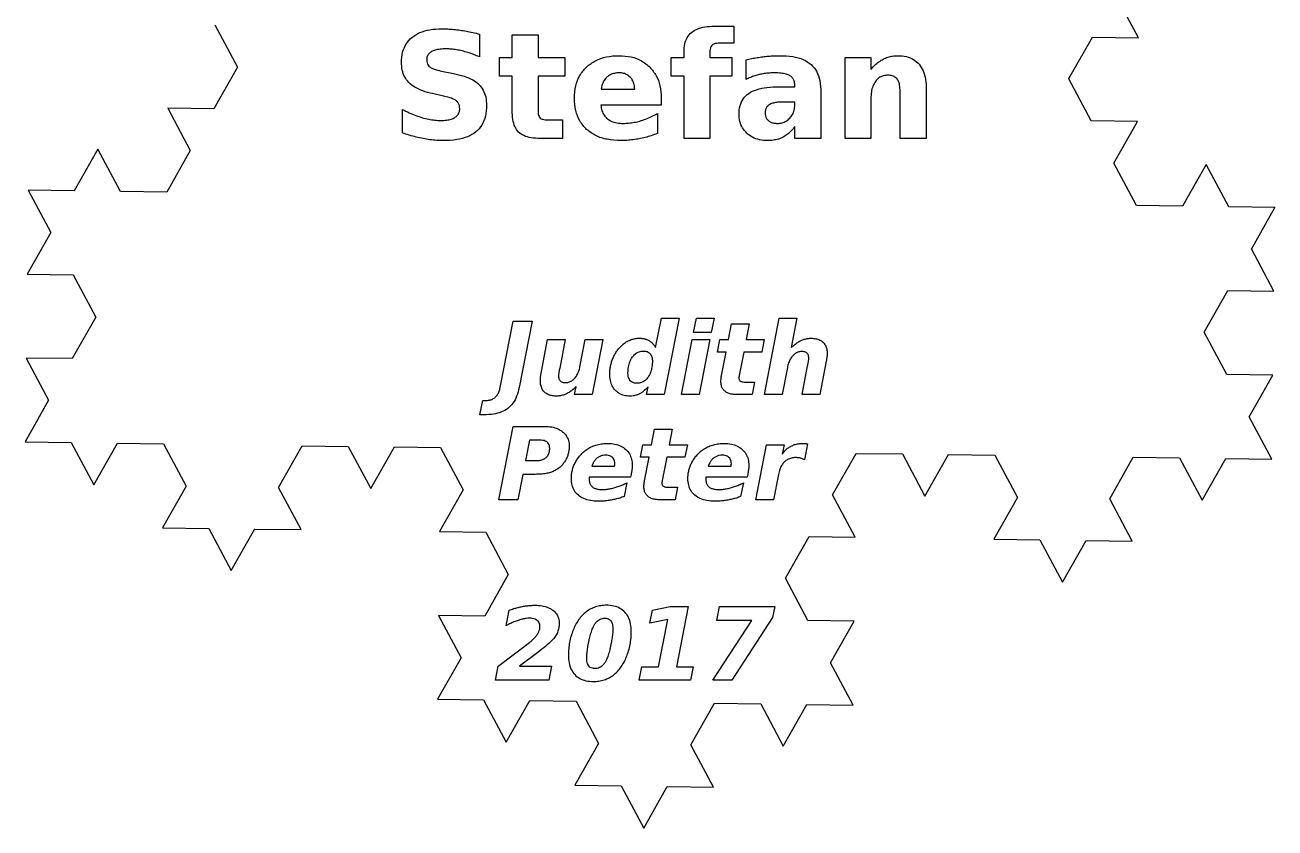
# Model space of a CAD drawing. Extents: x 18.9 to 84.9, y 17.1 to 96.4.
# Drawn here: x 18.9 to 84.6, y 17.1 to 59.3 of the extents above; entities that cross this region are included whole.
import ezdxf

# ---------------------------------------------------------------- set-up
doc = ezdxf.new("R2010")
doc.units = 0
doc.layers.get('0').update_dxf_attribs({"linetype": 'CONTINUOUS'})

msp = doc.modelspace()

# ---------------------------------------------------------------- linework, layer by layer
at = {"color": 7}
for points in [[(77.405738, 58.613782), (76.220891, 60.83334)], [(28.915573, 59.279749), (30.100388, 57.060135)], [(55.125218, 59.216893), (56.16357, 59.216893)], [(56.16357, 59.216893), (56.16357, 58.326335), (55.413227, 58.326335)], [(42.801421, 58.800037), (42.801421, 57.602522)], [(44.521901, 54.794425), (44.521901, 56.594486), (43.847351, 56.594486), (43.847351, 57.564626), (44.521901, 57.564626), (44.521901, 58.769721), (45.878581, 58.769721)], [(45.878581, 58.769721), (45.878581, 57.564626), (47.276943, 57.564626), (47.276943, 56.594486), (45.878581, 56.594486), (45.878581, 54.794425)], [(73.741677, 56.461013), (74.981146, 58.646933)], [(74.98102, 58.646711), (77.405645, 58.61362)], [(54.89784, 57.860216), (54.89784, 57.564626), (56.057459, 57.564626), (56.057459, 56.594486), (54.89784, 56.594486), (54.89784, 53.320267), (53.541163, 53.320267), (53.541163, 56.594486), (52.866613, 56.594486), (52.866613, 57.564626), (53.541163, 57.564626), (53.541163, 57.860216)], [(56.804012, 56.416374), (56.804012, 57.450937)], [(63.35245, 55.408341), (63.35245, 53.320267), (61.99577, 53.320267), (61.99577, 57.564626), (63.35245, 57.564626), (63.35245, 56.94313)], [(30.10011, 57.059645), (28.860641, 54.873725)], [(40.811879, 56.85976), (41.433374, 56.734702)], [(74.926213, 54.240907), (73.741401, 56.460526)], [(49.190696, 55.904778), (50.952863, 55.904778)], [(58.558599, 56.037414), (59.358207, 56.037414), (59.358207, 56.143522)], [(66.262866, 55.904778), (66.262866, 53.320267), (64.898609, 53.320267), (64.898609, 53.740913), (64.898609, 55.298441)], [(40.906618, 55.548556), (40.341968, 55.673612)], [(52.347437, 55.453814), (52.347437, 55.067277), (49.175538, 55.067277)], [(59.358207, 55.074854), (59.358207, 55.230228), (58.653339, 55.230228)], [(60.726254, 55.741827), (60.726254, 53.320267), (59.358207, 53.320267), (59.358207, 53.949343)], [(26.436049, 54.906875), (27.620897, 52.687319)], [(28.860767, 54.873946), (26.436143, 54.907041)], [(38.757913, 53.615857), (38.757913, 54.847479)], [(52.146589, 54.623891), (52.146589, 53.577961)], [(46.46218, 54.290407), (47.159466, 54.290407), (47.159466, 53.320267), (45.996058, 53.320267)], [(77.350933, 54.207978), (74.926147, 54.24079)], [(76.110753, 52.020805), (77.350648, 54.207476)], [(22.77199, 52.754109), (21.532152, 50.567538)], [(23.956527, 50.534005), (22.771896, 52.753944)], [(27.620588, 52.686774), (26.381151, 50.50091)], [(77.295287, 49.800701), (76.110904, 52.021071)], [(80.960187, 51.954945), (79.720166, 49.76805)], [(82.144722, 49.73484), (80.959911, 51.954458)], [(21.53181, 50.566934), (19.107644, 50.600837)], [(19.107929, 50.60134), (20.292398, 48.381115)], [(26.381245, 50.501075), (23.956653, 50.534226)], [(79.720008, 49.767772), (77.295655, 49.801351)], [(84.569442, 49.701911), (82.144664, 49.734737)], [(83.329262, 47.514738), (84.569166, 49.701424)], [(20.292466, 48.381236), (19.052654, 46.194709)], [(84.513797, 45.294633), (83.329413, 47.515004)], [(19.052285, 46.194059), (21.477154, 46.161397)], [(21.477004, 46.161131), (22.661908, 43.941675)], [(80.849738, 43.141863), (82.089667, 45.328595)], [(82.089917, 45.329036), (84.514166, 45.295283)], [(22.66154, 43.941026), (21.422164, 41.75527), (18.997663, 41.788581)], [(43.892896, 40.239154), (44.569856, 43.722144)], [(44.569856, 43.722144), (45.564629, 43.722144), (44.887666, 40.239154)], [(52.052604, 42.334632), (52.352329, 43.884927), (53.285088, 43.884927), (52.502189, 39.864501), (51.569429, 39.864501), (51.654697, 40.28308)], [(55.509697, 40.869605), (55.747409, 42.096923), (55.292657, 42.096923), (55.419263, 42.758381), (55.879182, 42.758381), (56.03938, 43.580034), (56.969618, 43.580034)], [(56.969618, 43.580034), (56.812003, 42.758381), (57.757682, 42.758381), (57.625909, 42.096923), (56.68023, 42.096923), (56.442517, 40.87219)], [(58.966923, 41.288187), (58.687869, 39.864501), (57.760277, 39.864501), (58.540592, 43.884927), (59.470766, 43.884927), (59.168459, 42.334632)], [(46.040051, 40.991047), (46.378532, 42.758381), (47.306124, 42.758381), (47.014151, 41.252013)], [(48.078684, 41.334695), (48.357737, 42.758381), (49.285329, 42.758381), (48.72464, 39.864501), (47.791881, 39.864501), (47.877145, 40.288247)], [(82.034274, 40.92176), (80.849922, 43.142188)], [(18.997479, 41.788257), (20.182417, 39.568859)], [(61.010713, 41.626666), (60.667067, 39.864501), (59.739474, 39.864501), (60.031445, 41.373451)], [(84.45899, 40.888831), (82.034675, 40.922468)], [(83.219646, 38.703132), (84.459174, 40.889156)], [(56.768016, 40.525959), (57.246023, 40.525959), (57.114247, 39.864501), (56.336517, 39.864501)], [(20.182016, 39.568153), (18.942673, 37.382454), (21.367173, 37.349142)], [(43.029899, 38.805133), (42.828361, 38.805133), (42.975638, 39.557026), (43.130668, 39.557026)], [(45.727408, 35.679518), (45.071117, 35.679518), (44.812736, 34.341096), (43.817966, 34.341096), (44.569856, 38.198743)], [(44.569856, 38.198743), (46.22092, 38.198743)], [(81.979466, 36.515958), (84.404185, 36.483028), (83.219428, 38.702747)], [(45.427686, 37.477856), (45.215813, 36.400401), (45.766167, 36.400401)], [(45.972873, 37.477856), (45.427686, 37.477856)], [(51.468599, 35.346203), (51.706312, 36.573518), (51.251559, 36.573518), (51.378165, 37.234977), (51.838087, 37.234977), (51.998282, 38.056632), (52.92852, 38.056632)], [(52.92852, 38.056632), (52.770908, 37.234977), (53.716587, 37.234977), (53.584811, 36.573518), (52.639132, 36.573518), (52.40142, 35.348788)], [(21.36739, 37.349524), (22.551927, 35.12942), (23.791672, 37.315826)], [(23.791271, 37.315119), (26.216173, 37.282514)], [(26.215988, 37.282189), (27.400926, 35.062792)], [(33.434497, 32.776123), (32.249928, 34.996169), (33.489672, 37.182574)], [(33.489304, 37.181925), (35.914172, 37.149263)], [(35.914022, 37.148997), (37.098926, 34.929541)], [(37.098558, 34.928892), (38.338671, 37.115947)], [(38.338739, 37.116068), (40.763179, 37.082648)], [(40.763457, 37.083138), (41.947935, 34.862931)], [(58.496655, 35.674348), (58.233106, 34.341096), (57.305514, 34.341096), (57.868786, 37.234977), (58.798963, 37.234977), (58.698193, 36.738883)], [(60.026277, 37.284075), (59.863498, 36.446912)], [(61.344058, 34.596644), (62.583679, 36.782833)], [(62.583401, 36.782343), (65.008177, 36.749517)], [(48.696224, 36.103264), (49.892529, 36.103264)], [(54.814713, 36.103264), (56.011019, 36.103264)], [(65.008118, 36.749413), (66.192935, 34.529798)], [(66.192657, 34.529308), (67.432679, 36.716204)], [(67.432837, 36.716483), (69.857176, 36.682893)], [(69.857553, 36.683557), (71.041934, 34.463171)], [(75.890691, 34.396118), (77.130687, 36.582966)], [(77.130871, 36.583291), (79.555185, 36.549654)], [(79.555587, 36.550362), (80.739938, 34.329934)], [(80.740123, 34.330259), (81.979684, 36.516343)], [(50.765861, 35.679518), (50.734854, 35.532237), (48.569613, 35.532237)], [(50.765734, 35.679518), (50.765861, 35.679518)], [(56.88435, 35.679518), (56.853344, 35.532237), (54.688102, 35.532237)], [(56.884223, 35.679518), (56.88435, 35.679518)], [(27.400525, 35.062085), (26.161182, 32.876387), (28.585683, 32.843075)], [(41.947994, 34.863034), (40.708188, 32.676521)], [(50.538361, 35.229932), (50.396251, 34.511628)], [(52.726918, 35.002555), (53.204925, 35.002555), (53.073149, 34.341096), (52.29542, 34.341096)], [(56.656851, 35.229932), (56.514741, 34.511628)], [(62.528595, 32.37654), (61.343932, 34.596423)], [(71.042092, 34.463449), (69.802189, 32.276765)], [(77.076063, 32.177489), (75.890934, 34.396546)], [(28.5859, 32.843457), (29.770437, 30.623353), (31.010181, 32.809759)], [(31.00978, 32.809052), (33.434681, 32.776447)], [(40.707813, 32.675858), (43.132689, 32.643209)], [(43.132531, 32.64293), (44.317444, 30.423486)], [(58.864536, 30.223774), (60.104188, 32.410017)], [(60.103879, 32.409472), (62.528689, 32.376705)], [(69.801912, 32.276275), (72.226686, 32.24345)], [(72.226628, 32.243346), (73.411444, 30.023731)], [(73.411166, 30.023241), (74.651188, 32.210137)], [(74.651346, 32.210416), (77.075687, 32.176825)], [(44.317069, 30.422824), (43.0777, 28.237081), (40.653198, 28.270393)], [(60.049073, 28.003669), (58.864442, 30.223608)], [(40.653006, 28.270055), (41.837956, 26.050675)], [(44.199548, 27.727595), (44.364913, 28.546666)], [(62.473792, 27.970739), (60.049198, 28.003891)], [(61.233611, 25.783564), (62.473698, 27.970574)], [(44.910097, 25.606277), (46.586997, 25.606277), (46.444887, 24.875056), (43.644026, 24.875056), (43.788719, 25.611444), (45.429445, 26.849096)], [(45.873863, 26.329748), (44.910097, 25.606277)], [(41.837545, 26.04995), (40.598202, 23.864252), (43.022699, 23.830942)], [(62.418983, 23.564938), (61.233954, 25.784168)], [(43.022916, 23.831324), (44.207455, 21.611219), (45.447199, 23.797625)], [(45.446798, 23.796918), (47.871707, 23.764326)], [(47.871516, 23.763988), (49.056464, 21.544609)], [(55.090025, 19.257921), (53.905455, 21.477968), (55.145199, 23.664373)], [(55.144831, 23.663724), (57.5697, 23.631062)], [(57.569549, 23.630796), (58.754455, 21.411339)], [(58.754087, 21.41069), (59.994199, 23.597745)], [(59.994268, 23.597866), (62.418705, 23.564448)], [(49.056053, 21.543884), (47.816717, 19.358199), (50.241218, 19.324887)], [(50.241427, 19.325256), (51.425964, 17.105152), (52.665708, 19.291558)], [(52.665307, 19.290851), (55.090209, 19.258246)]]:
    msp.add_lwpolyline(points, dxfattribs=at)
for points in [[(42.801421, 58.800037)], [(66.262866, 55.904778)], [(52.347437, 55.453814)], [(60.726254, 55.741827)], [(54.189424, 43.884927), (55.119601, 43.884927), (54.972323, 43.130451), (54.039564, 43.130451)], [(53.972383, 42.758381), (54.90256, 42.758381), (54.336704, 39.864501), (53.409112, 39.864501)], [(52.052604, 42.334632)], [(61.010731, 41.626666)], [(46.040056, 40.991047)], [(51.078503, 40.461364)], [(51.325727, 25.562354), (52.204226, 25.562354), (52.6874, 28.055742), (51.749473, 27.869706), (51.881249, 28.546666), (52.814008, 28.732702), (53.759687, 28.732702), (53.147322, 25.562354), (54.020654, 25.562354), (53.888878, 24.875056), (51.188784, 24.875056)], [(55.402999, 28.732702), (58.312381, 28.732702), (58.19611, 28.166846), (56.048952, 24.875056), (55.054183, 24.875056), (57.095401, 28.001481), (55.266056, 28.001481)], [(50.775373, 27.414953)], [(48.863345, 25.477086)]]:
    msp.add_lwpolyline(points, close=True, dxfattribs=at)
for points, knots in [([(40.341968, 55.673612), (40.168346, 55.716322), (39.846484, 55.795498), (39.422736, 55.988572), (39.092088, 56.23275), (38.863651, 56.54498), (38.732415, 56.917035), (38.693866, 57.359979), (38.741639, 57.83365), (38.926857, 58.290371), (39.245568, 58.65109), (39.680152, 58.907305), (40.21983, 59.054461), (40.717622, 59.086686), (41.139272, 59.074783), (41.459292, 59.05098), (41.785104, 59.009837), (42.118051, 58.956788), (42.458241, 58.887472), (42.685853, 58.829481), (42.801421, 58.800037)], [0, 0, 0, 0, 0.535469, 0.992659, 1.388074, 1.755015, 2.135442, 2.556641, 3.080182, 3.550095, 4.010529, 4.497968, 5.04246, 5.67356, 5.987358, 6.307848, 6.635782, 6.972279, 7.319109, 7.676852, 7.676852, 7.676852, 7.676852]), ([(53.541163, 57.860216), (53.547861, 58.002003), (53.560318, 58.265686), (53.690954, 58.625113), (53.91915, 58.903731), (54.244066, 59.09249), (54.65641, 59.200676), (54.959987, 59.211178), (55.125218, 59.216893)], [0, 0, 0, 0, 0.424089, 0.788679, 1.126064, 1.4828, 1.897161, 2.392042, 2.392042, 2.392042, 2.392042]), ([(42.801421, 57.602522), (42.699194, 57.646347), (42.498661, 57.732316), (42.194646, 57.836855), (41.897008, 57.91941), (41.60721, 57.978668), (41.327257, 58.014925), (41.037701, 58.027417), (40.754304, 58.015228), (40.492563, 57.970949), (40.286409, 57.893629), (40.135235, 57.7756), (40.046488, 57.614679), (40.024647, 57.446871), (40.041526, 57.292977), (40.099685, 57.16757), (40.20124, 57.062642), (40.35681, 56.985352), (40.563299, 56.914669), (40.722931, 56.879408), (40.811879, 56.85976)], [0, 0, 0, 0, 0.333583, 0.654369, 0.963585, 1.259629, 1.541028, 1.809506, 2.128236, 2.390362, 2.603042, 2.782576, 2.953365, 3.139874, 3.281726, 3.412832, 3.546849, 3.71138, 3.928316, 4.201298, 4.201298, 4.201298, 4.201298]), ([(55.413227, 58.326335), (55.355472, 58.324581), (55.251492, 58.321423), (55.112921, 58.288368), (55.007644, 58.227361), (54.939389, 58.131566), (54.903148, 58.005762), (54.899728, 57.911981), (54.89784, 57.860216)], [0, 0, 0, 0, 0.17304, 0.311532, 0.423472, 0.529753, 0.655598, 0.810644, 0.810644, 0.810644, 0.810644]), ([(48.417615, 57.071977), (48.569106, 57.192191), (48.88085, 57.43957), (49.486768, 57.628645), (50.126294, 57.68726), (50.753403, 57.628416), (51.315606, 57.431089), (51.602967, 57.185627), (51.744891, 57.064397)], [0, 0, 0, 0, 0.575898, 1.185104, 1.868753, 2.494681, 3.064335, 3.62023, 3.62023, 3.62023, 3.62023]), ([(56.804012, 57.450937), (56.900828, 57.473347), (57.09397, 57.518053), (57.386124, 57.570765), (57.67898, 57.611388), (57.971914, 57.643967), (58.265243, 57.662568), (58.693116, 57.672618), (59.212129, 57.639623), (59.792282, 57.508328), (60.082221, 57.305045), (60.214656, 57.212193)], [0, 0, 0, 0, 0.298095, 0.594678, 0.890215, 1.184975, 1.47865, 1.771781, 2.467956, 3.040409, 3.52174, 3.52174, 3.52174, 3.52174]), ([(60.214656, 57.212193), (60.31838, 57.096505), (60.538697, 56.850777), (60.699742, 56.326719), (60.716913, 55.9479), (60.726254, 55.741827)], [0, 0, 0, 0, 0.461664, 0.980607, 1.599664, 1.599664, 1.599664, 1.599664]), ([(63.35245, 56.94313), (63.42012, 57.020267), (63.55015, 57.168487), (63.76961, 57.352513), (63.999071, 57.493787), (64.240872, 57.595057), (64.498382, 57.654764), (64.826744, 57.676472), (65.203416, 57.640136), (65.594978, 57.488926), (65.901338, 57.223966), (66.11694, 56.862195), (66.243595, 56.410606), (66.256127, 56.081671), (66.262866, 55.904778)], [0, 0, 0, 0, 0.307498, 0.590861, 0.855457, 1.113118, 1.37387, 1.6445, 2.097819, 2.498469, 2.883385, 3.289603, 3.744912, 4.27464, 4.27464, 4.27464, 4.27464]), ([(41.433374, 56.734702), (41.624552, 56.691082), (41.974105, 56.611325), (42.431168, 56.421951), (42.781039, 56.182238), (43.016975, 55.867373), (43.149553, 55.484787), (43.187536, 55.015197), (43.14045, 54.507965), (42.954801, 54.017199), (42.626341, 53.636301), (42.164178, 53.37944), (41.582445, 53.235616), (41.034212, 53.203135), (40.561635, 53.217982), (40.2009, 53.252286), (39.839552, 53.309331), (39.477972, 53.389067), (39.115779, 53.489379), (38.877881, 53.573458), (38.757913, 53.615857)], [0, 0, 0, 0, 0.587445, 1.074097, 1.47636, 1.844121, 2.233722, 2.674697, 3.249009, 3.749583, 4.223377, 4.72566, 5.310305, 6.007321, 6.366671, 6.728295, 7.0936, 7.463446, 7.838589, 8.220213, 8.220213, 8.220213, 8.220213]), ([(48.428984, 53.793969), (48.300699, 53.935182), (48.039526, 54.222675), (47.832482, 54.804596), (47.771279, 55.435387), (47.832105, 56.064617), (48.035887, 56.640962), (48.291688, 56.929791), (48.417615, 57.071977)], [0, 0, 0, 0, 0.567506, 1.155377, 1.811853, 2.458565, 3.041538, 3.60679, 3.60679, 3.60679, 3.60679]), ([(50.952863, 55.904778), (50.948599, 55.985725), (50.94045, 56.140407), (50.861864, 56.356182), (50.732706, 56.531524), (50.566564, 56.668321), (50.361696, 56.750041), (50.131658, 56.772683), (49.897041, 56.750757), (49.675707, 56.676043), (49.490556, 56.548106), (49.343159, 56.374487), (49.238574, 56.155003), (49.207233, 55.991207), (49.190696, 55.904778)], [0, 0, 0, 0, 0.242172, 0.462767, 0.677364, 0.888782, 1.100133, 1.328634, 1.576207, 1.802323, 2.021548, 2.242871, 2.478468, 2.741656, 2.741656, 2.741656, 2.741656]), ([(51.744891, 57.064397), (51.865809, 56.921468), (52.110883, 56.631782), (52.313376, 56.065737), (52.335728, 55.664164), (52.347437, 55.453814)], [0, 0, 0, 0, 0.55825, 1.131452, 1.761986, 1.761986, 1.761986, 1.761986]), ([(59.358207, 56.143522), (59.353691, 56.209775), (59.345101, 56.335782), (59.253295, 56.505265), (59.099334, 56.628175), (58.889015, 56.710249), (58.620526, 56.75683), (58.326781, 56.768751), (58.032278, 56.758946), (57.76112, 56.730281), (57.503019, 56.682076), (57.257737, 56.613862), (57.023673, 56.5277), (56.876913, 56.453321), (56.804012, 56.416374)], [0, 0, 0, 0, 0.197402, 0.375443, 0.559284, 0.777074, 1.045875, 1.373477, 1.657442, 1.929323, 2.190697, 2.444151, 2.692386, 2.937398, 2.937398, 2.937398, 2.937398]), ([(64.898609, 55.298441), (64.898138, 55.407922), (64.897304, 55.601669), (64.889943, 55.85452), (64.875525, 56.04022), (64.856217, 56.176185), (64.829982, 56.280054), (64.788939, 56.369292), (64.731881, 56.446462), (64.658957, 56.51619), (64.572861, 56.570586), (64.477853, 56.613485), (64.372464, 56.638698), (64.211059, 56.649237), (64.000801, 56.622475), (63.765259, 56.507235), (63.580399, 56.315205), (63.445198, 56.062788), (63.364963, 55.752568), (63.35681, 55.52829), (63.35245, 55.408341)], [0, 0, 0, 0, 0.328447, 0.581242, 0.758704, 0.886916, 0.992941, 1.078846, 1.17983, 1.279013, 1.379805, 1.483867, 1.590486, 1.702805, 1.968093, 2.216097, 2.474238, 2.754269, 3.066811, 3.426151, 3.426151, 3.426151, 3.426151]), ([(56.841909, 53.593119), (56.759895, 53.68324), (56.596473, 53.862815), (56.459411, 54.215142), (56.417679, 54.616678), (56.462486, 55.034923), (56.637209, 55.425404), (56.946352, 55.720431), (57.379225, 55.909849), (57.928406, 56.020871), (58.335364, 56.031554), (58.558599, 56.037414)], [0, 0, 0, 0, 0.362995, 0.723307, 1.110003, 1.567042, 1.969973, 2.366598, 2.818632, 3.369162, 4.038098, 4.038098, 4.038098, 4.038098]), ([(39.803843, 54.411674), (39.914834, 54.382907), (40.132186, 54.326573), (40.459814, 54.279197), (40.773523, 54.262408), (41.061033, 54.276706), (41.309619, 54.326902), (41.509873, 54.413854), (41.65986, 54.537504), (41.750796, 54.699586), (41.773689, 54.875196), (41.75617, 55.041328), (41.696976, 55.185254), (41.589726, 55.304726), (41.422596, 55.398344), (41.190586, 55.481127), (41.008969, 55.524253), (40.906618, 55.548556)], [0, 0, 0, 0, 0.343766, 0.673189, 0.991078, 1.285093, 1.534597, 1.7479, 1.933919, 2.10753, 2.291605, 2.456124, 2.604409, 2.750574, 2.928582, 3.172825, 3.488196, 3.488196, 3.488196, 3.488196]), ([(58.653339, 55.230228), (58.566468, 55.227753), (58.40657, 55.223198), (58.188648, 55.176587), (58.014402, 55.098581), (57.887755, 54.982144), (57.813522, 54.831169), (57.794599, 54.665964), (57.811205, 54.505093), (57.869642, 54.363298), (57.967847, 54.248156), (58.103931, 54.168064), (58.269218, 54.120916), (58.470102, 54.105774), (58.69366, 54.130357), (58.917182, 54.225325), (59.105685, 54.379342), (59.251216, 54.57902), (59.343339, 54.817489), (59.353148, 54.987286), (59.358207, 55.074854)], [0, 0, 0, 0, 0.26029, 0.479101, 0.664423, 0.826463, 0.984641, 1.158047, 1.318752, 1.465381, 1.611118, 1.764574, 1.932028, 2.122603, 2.366188, 2.599398, 2.840738, 3.087594, 3.333464, 3.595301, 3.595301, 3.595301, 3.595301]), ([(38.757913, 54.847479), (38.876203, 54.78717), (39.106671, 54.669667), (39.455903, 54.522807), (39.689858, 54.448081), (39.803843, 54.411674)], [0, 0, 0, 0, 0.398273, 0.77597, 1.134819, 1.134819, 1.134819, 1.134819]), ([(44.855387, 53.653754), (44.787424, 53.742713), (44.638601, 53.937517), (44.539418, 54.339928), (44.52812, 54.633051), (44.521901, 54.794425)], [0, 0, 0, 0, 0.33295, 0.72909, 1.214313, 1.214313, 1.214313, 1.214313]), ([(45.878581, 54.794425), (45.880472, 54.735468), (45.883858, 54.629906), (45.920538, 54.490488), (45.990454, 54.383245), (46.111815, 54.325636), (46.270756, 54.294887), (46.39303, 54.292025), (46.46218, 54.290407)], [0, 0, 0, 0, 0.17649, 0.315998, 0.428627, 0.547152, 0.706225, 0.913282, 0.913282, 0.913282, 0.913282]), ([(49.175538, 55.067277), (49.190625, 54.9687), (49.21913, 54.782455), (49.337591, 54.53328), (49.514177, 54.338998), (49.747555, 54.203893), (50.03123, 54.126152), (50.333067, 54.10634), (50.636809, 54.121977), (50.929759, 54.164184), (51.228168, 54.234048), (51.531034, 54.335729), (51.840455, 54.464272), (52.042912, 54.569833), (52.146589, 54.623891)], [0, 0, 0, 0, 0.297948, 0.562926, 0.814472, 1.074078, 1.360725, 1.689388, 1.977313, 2.272074, 2.576128, 2.895431, 3.2295, 3.580129, 3.580129, 3.580129, 3.580129]), ([(59.358207, 53.949343), (59.297416, 53.869093), (59.180567, 53.71484), (58.972858, 53.524292), (58.748406, 53.376302), (58.496015, 53.278447), (58.215653, 53.221644), (57.879522, 53.201616), (57.511286, 53.235226), (57.136408, 53.360044), (56.939232, 53.516094), (56.841909, 53.593119)], [0, 0, 0, 0, 0.301512, 0.579546, 0.84117, 1.103498, 1.386176, 1.696267, 2.110678, 2.490248, 2.860209, 2.860209, 2.860209, 2.860209]), ([(45.996058, 53.320267), (45.834684, 53.326487), (45.541562, 53.337785), (45.13915, 53.436968), (44.944346, 53.585791), (44.855387, 53.653754)], [0, 0, 0, 0, 0.485223, 0.881364, 1.214313, 1.214313, 1.214313, 1.214313]), ([(52.146589, 53.577961), (52.040063, 53.53962), (51.828914, 53.463625), (51.507233, 53.373098), (51.185675, 53.302661), (50.864569, 53.248929), (50.543006, 53.217551), (50.09038, 53.20206), (49.536099, 53.246982), (48.908735, 53.430284), (48.584802, 53.675848), (48.428984, 53.793969)], [0, 0, 0, 0, 0.339565, 0.673061, 1.00162, 1.326761, 1.649165, 1.970191, 2.684323, 3.312688, 3.895087, 3.895087, 3.895087, 3.895087]), ([(51.654697, 40.28308), (51.608122, 40.230426), (51.518706, 40.129341), (51.369099, 40.003425), (51.214882, 39.904817), (51.051371, 39.837854), (50.879484, 39.797731), (50.659699, 39.783023), (50.404382, 39.808896), (50.134748, 39.914049), (49.917056, 40.092336), (49.755967, 40.330426), (49.661562, 40.622566), (49.638789, 40.907104), (49.65167, 41.164478), (49.6846, 41.381765), (49.738647, 41.593893), (49.815471, 41.797139), (49.911261, 41.989577), (50.034818, 42.181601), (50.185004, 42.365926), (50.362589, 42.532914), (50.554033, 42.664698), (50.758405, 42.75908), (50.973505, 42.81613), (51.183674, 42.833124), (51.378254, 42.820277), (51.549336, 42.78063), (51.701206, 42.711174), (51.836651, 42.614718), (51.956772, 42.488296), (52.019815, 42.387208), (52.052604, 42.334632)], [0, 0, 0, 0, 0.210649, 0.404406, 0.584592, 0.757599, 0.931834, 1.111752, 1.416586, 1.694072, 1.967356, 2.247729, 2.544874, 2.877965, 3.098434, 3.317077, 3.536137, 3.753909, 3.967681, 4.179834, 4.437703, 4.679023, 4.908753, 5.131885, 5.35103, 5.572877, 5.761404, 5.934162, 6.09668, 6.25911, 6.430296, 6.615823, 6.615823, 6.615823, 6.615823]), ([(59.168459, 42.334632), (59.224325, 42.386807), (59.331772, 42.487153), (59.504376, 42.611987), (59.677888, 42.709498), (59.855198, 42.778276), (60.037216, 42.819414), (60.24328, 42.833571), (60.460871, 42.81571), (60.675034, 42.746916), (60.846848, 42.627158), (60.971813, 42.462341), (61.044199, 42.257282), (61.059173, 42.089149), (61.056174, 41.971214), (61.051881, 41.909992), (61.044078, 41.844935), (61.036302, 41.775594), (61.024942, 41.702363), (61.015559, 41.652383), (61.010731, 41.626666)], [0, 0, 0, 0, 0.229144, 0.440703, 0.637319, 0.824724, 1.009226, 1.194891, 1.442596, 1.65994, 1.861856, 2.060987, 2.270261, 2.505765, 2.562915, 2.624216, 2.68978, 2.759468, 2.833528, 2.912026, 2.912026, 2.912026, 2.912026]), ([(51.078503, 40.461364), (51.154298, 40.467936), (51.304555, 40.480965), (51.508962, 40.602879), (51.670841, 40.791259), (51.795383, 41.034461), (51.867388, 41.327257), (51.888319, 41.586292), (51.874931, 41.791022), (51.832635, 41.920869), (51.760628, 42.02516), (51.663508, 42.103204), (51.541562, 42.148241), (51.378722, 42.163333), (51.182258, 42.133648), (50.978588, 42.016455), (50.815361, 41.830128), (50.689035, 41.593023), (50.615182, 41.309546), (50.594868, 41.053459), (50.607174, 40.845917), (50.647062, 40.707181), (50.715238, 40.594562), (50.81523, 40.515665), (50.939704, 40.46842), (51.030401, 40.463809), (51.078503, 40.461364)], [0, 0, 0, 0, 0.225747, 0.447523, 0.692115, 0.963689, 1.259287, 1.590959, 1.740049, 1.871871, 1.995231, 2.115169, 2.239768, 2.379235, 2.602669, 2.824022, 3.06909, 3.336509, 3.623179, 3.941419, 4.103899, 4.244224, 4.370548, 4.492053, 4.619373, 4.763151, 4.763151, 4.763151, 4.763151]), ([(60.031445, 41.373451), (60.037848, 41.404439), (60.049925, 41.462888), (60.065642, 41.54555), (60.077419, 41.618701), (60.088037, 41.682072), (60.094308, 41.7364), (60.097642, 41.803541), (60.090415, 41.883119), (60.059618, 41.972214), (60.006129, 42.042941), (59.934464, 42.09535), (59.844528, 42.12522), (59.717926, 42.135275), (59.56085, 42.114721), (59.389527, 42.035959), (59.241987, 41.907213), (59.119504, 41.736318), (59.023758, 41.526393), (58.98656, 41.370489), (58.966923, 41.288187)], [0, 0, 0, 0, 0.094928, 0.179051, 0.252396, 0.317203, 0.371798, 0.416343, 0.518782, 0.60951, 0.695407, 0.780682, 0.871932, 0.975771, 1.159778, 1.340543, 1.533204, 1.740499, 1.967099, 2.220481, 2.220481, 2.220481, 2.220481]), ([(47.877145, 40.288247), (47.824663, 40.235897), (47.723064, 40.134555), (47.55525, 40.008843), (47.382567, 39.910304), (47.203373, 39.840357), (47.017817, 39.798442), (46.809988, 39.784109), (46.592337, 39.802026), (46.38, 39.871083), (46.208945, 39.99075), (46.084003, 40.155809), (46.011564, 40.361807), (45.997066, 40.532105), (45.999531, 40.652792), (46.003007, 40.716568), (46.008781, 40.782533), (46.016865, 40.850503), (46.027134, 40.920309), (46.035707, 40.967241), (46.040056, 40.991047)], [0, 0, 0, 0, 0.222159, 0.43007, 0.626886, 0.81695, 1.005002, 1.195269, 1.440116, 1.655831, 1.857277, 2.056637, 2.266719, 2.503652, 2.5651, 2.628927, 2.695207, 2.763722, 2.834247, 2.90684, 2.90684, 2.90684, 2.90684]), ([(47.014151, 41.252013), (47.007726, 41.220933), (46.995567, 41.162116), (46.980026, 41.078563), (46.967827, 41.00478), (46.959065, 40.940748), (46.953633, 40.886448), (46.95072, 40.819821), (46.957577, 40.741092), (46.987633, 40.653147), (47.039508, 40.582091), (47.111218, 40.530177), (47.201053, 40.500221), (47.327682, 40.490228), (47.484586, 40.510534), (47.655847, 40.588264), (47.803989, 40.715983), (47.927303, 40.886243), (48.023151, 41.096364), (48.059504, 41.252381), (48.078684, 41.334695)], [0, 0, 0, 0, 0.095209, 0.180179, 0.254941, 0.319539, 0.374044, 0.418577, 0.51956, 0.609187, 0.693997, 0.77927, 0.87052, 0.974361, 1.158328, 1.338737, 1.53047, 1.738446, 1.965047, 2.218127, 2.218127, 2.218127, 2.218127]), ([(56.336517, 39.864501), (56.250482, 39.867587), (56.090777, 39.873316), (55.871672, 39.931142), (55.695675, 40.02939), (55.56687, 40.169555), (55.491782, 40.347842), (55.477251, 40.494906), (55.479325, 40.596796), (55.481923, 40.648504), (55.486229, 40.702211), (55.492244, 40.757356), (55.499931, 40.813375), (55.506426, 40.850771), (55.509697, 40.869605)], [0, 0, 0, 0, 0.257687, 0.478336, 0.673087, 0.85458, 1.03858, 1.2433, 1.292688, 1.344429, 1.398574, 1.454309, 1.510826, 1.56817, 1.56817, 1.56817, 1.56817]), ([(56.442517, 40.87219), (56.440359, 40.863492), (56.436288, 40.847085), (56.431321, 40.823801), (56.426519, 40.803187), (56.425577, 40.78396), (56.424553, 40.765882), (56.42392, 40.729925), (56.428637, 40.678799), (56.454953, 40.617904), (56.502727, 40.571833), (56.572671, 40.544577), (56.662821, 40.528298), (56.7305, 40.526793), (56.768016, 40.525959)], [0, 0, 0, 0, 0.026879, 0.050701, 0.071476, 0.090194, 0.108303, 0.125818, 0.198106, 0.260547, 0.320641, 0.391854, 0.482222, 0.594622, 0.594622, 0.594622, 0.594622]), ([(44.887666, 40.239154), (44.850327, 40.084654), (44.780488, 39.795671), (44.581234, 39.417846), (44.308663, 39.128531), (43.953123, 38.933979), (43.518038, 38.822304), (43.200873, 38.811147), (43.029899, 38.805133)], [0, 0, 0, 0, 0.47547, 0.889341, 1.265998, 1.650902, 2.088803, 2.600942, 2.600942, 2.600942, 2.600942]), ([(43.130668, 39.557026), (43.195391, 39.560351), (43.31957, 39.566731), (43.493434, 39.627628), (43.640456, 39.727397), (43.757933, 39.865722), (43.845629, 40.039403), (43.876555, 40.170097), (43.892896, 40.239154)], [0, 0, 0, 0, 0.193625, 0.371492, 0.544845, 0.720721, 0.910232, 1.122552, 1.122552, 1.122552, 1.122552]), ([(46.22092, 38.198743), (46.346642, 38.193712), (46.582388, 38.184278), (46.90862, 38.091099), (47.173116, 37.93436), (47.373309, 37.720691), (47.491706, 37.449711), (47.519583, 37.185694), (47.504583, 36.951821), (47.466471, 36.758002), (47.403529, 36.572535), (47.316571, 36.398376), (47.206959, 36.23847), (47.073067, 36.090619), (46.913405, 35.960112), (46.728475, 35.852417), (46.521527, 35.770134), (46.286074, 35.717139), (46.018575, 35.684744), (45.828284, 35.681328), (45.727408, 35.679518)], [0, 0, 0, 0, 0.376507, 0.705996, 1.006089, 1.288739, 1.569801, 1.877072, 2.075855, 2.271622, 2.467815, 2.661686, 2.853756, 3.047646, 3.258208, 3.469737, 3.687249, 3.923589, 4.191728, 4.494232, 4.494232, 4.494232, 4.494232]), ([(45.766167, 36.400401), (45.838541, 36.403324), (45.973522, 36.408774), (46.159039, 36.46394), (46.308118, 36.557518), (46.41653, 36.69048), (46.478351, 36.858738), (46.49479, 37.024544), (46.481843, 37.17178), (46.435986, 37.284498), (46.357638, 37.372546), (46.252016, 37.435565), (46.120279, 37.472236), (46.024416, 37.475891), (45.972873, 37.477856)], [0, 0, 0, 0, 0.216673, 0.404106, 0.573567, 0.737225, 0.909006, 1.103607, 1.233088, 1.348896, 1.462002, 1.580418, 1.713158, 1.867532, 1.867532, 1.867532, 1.867532]), ([(50.396251, 34.511628), (50.321419, 34.485553), (50.173239, 34.43392), (49.947875, 34.373018), (49.723113, 34.326556), (49.498158, 34.291177), (49.271145, 34.270843), (48.979407, 34.261432), (48.641049, 34.284201), (48.280884, 34.386139), (47.989449, 34.561928), (47.775867, 34.808611), (47.651077, 35.11846), (47.621947, 35.417398), (47.63747, 35.680653), (47.676569, 35.895838), (47.741326, 36.105874), (47.832434, 36.307756), (47.947747, 36.499486), (48.094598, 36.688041), (48.272067, 36.868651), (48.4866, 37.027134), (48.723838, 37.151706), (48.982372, 37.240556), (49.259862, 37.293653), (49.572841, 37.312248), (49.902488, 37.285882), (50.2241, 37.181979), (50.48656, 37.004541), (50.685412, 36.767327), (50.803467, 36.473185), (50.827824, 36.236668), (50.823941, 36.078408), (50.818789, 36.005108), (50.809672, 35.929296), (50.799382, 35.849792), (50.784578, 35.766204), (50.772153, 35.709047), (50.765734, 35.679518)], [0, 0, 0, 0, 0.237679, 0.470641, 0.69969, 0.925973, 1.153429, 1.382918, 1.801505, 2.165556, 2.495469, 2.808171, 3.127107, 3.481434, 3.700006, 3.91709, 4.135848, 4.357766, 4.579917, 4.805425, 5.073393, 5.336948, 5.60226, 5.874183, 6.15407, 6.447156, 6.812842, 7.139947, 7.449379, 7.751166, 8.054735, 8.385982, 8.456341, 8.529732, 8.606297, 8.685389, 8.770206, 8.860858, 8.860858, 8.860858, 8.860858]), ([(56.514741, 34.511628), (56.439908, 34.485553), (56.291728, 34.43392), (56.066365, 34.373018), (55.841602, 34.326556), (55.616647, 34.291177), (55.389635, 34.270843), (55.097896, 34.261432), (54.759538, 34.284201), (54.399374, 34.386139), (54.107939, 34.561928), (53.894357, 34.808611), (53.769567, 35.11846), (53.740436, 35.417398), (53.755959, 35.680653), (53.795059, 35.895838), (53.859816, 36.105874), (53.950923, 36.307756), (54.066237, 36.499486), (54.213088, 36.688041), (54.390556, 36.868651), (54.60509, 37.027134), (54.842328, 37.151706), (55.100861, 37.240556), (55.378352, 37.293653), (55.691331, 37.312248), (56.020978, 37.285882), (56.342589, 37.181979), (56.60505, 37.004541), (56.803901, 36.767327), (56.921956, 36.473185), (56.946313, 36.236668), (56.94243, 36.078408), (56.937279, 36.005108), (56.928161, 35.929296), (56.917872, 35.849792), (56.903068, 35.766204), (56.890643, 35.709047), (56.884223, 35.679518)], [0, 0, 0, 0, 0.237679, 0.470641, 0.69969, 0.925973, 1.153429, 1.382918, 1.801505, 2.165556, 2.495469, 2.808171, 3.127107, 3.481434, 3.700006, 3.91709, 4.135848, 4.357766, 4.579917, 4.805425, 5.073393, 5.336948, 5.60226, 5.874183, 6.15407, 6.447156, 6.812842, 7.139947, 7.449379, 7.751166, 8.054735, 8.385982, 8.456341, 8.529732, 8.606297, 8.685389, 8.770206, 8.860858, 8.860858, 8.860858, 8.860858]), ([(58.698193, 36.738883), (58.740441, 36.796567), (58.823476, 36.909943), (58.9792, 37.050898), (59.1536, 37.162882), (59.345281, 37.245251), (59.552326, 37.294415), (59.706647, 37.305837), (59.803033, 37.304328), (59.840081, 37.302546), (59.880374, 37.299606), (59.924678, 37.295486), (59.973774, 37.290316), (60.008196, 37.286225), (60.026277, 37.284075)], [0, 0, 0, 0, 0.214055, 0.420713, 0.625777, 0.833486, 1.043429, 1.261372, 1.295541, 1.332615, 1.372623, 1.416732, 1.466096, 1.520722, 1.520722, 1.520722, 1.520722]), ([(49.892529, 36.103264), (49.89413, 36.110714), (49.897317, 36.125548), (49.900856, 36.147968), (49.902683, 36.170963), (49.906006, 36.194012), (49.907626, 36.217311), (49.909015, 36.275645), (49.900303, 36.365688), (49.858598, 36.479757), (49.787685, 36.572497), (49.69287, 36.641639), (49.5763, 36.682495), (49.434521, 36.694297), (49.278523, 36.67976), (49.119979, 36.629476), (48.980915, 36.544255), (48.862611, 36.426539), (48.764494, 36.277736), (48.719731, 36.16334), (48.696224, 36.103264)], [0, 0, 0, 0, 0.022859, 0.045516, 0.068026, 0.092027, 0.115346, 0.138034, 0.267102, 0.384035, 0.497726, 0.61217, 0.731228, 0.863406, 1.036178, 1.198236, 1.35801, 1.520622, 1.69524, 1.888363, 1.888363, 1.888363, 1.888363]), ([(56.011019, 36.103264), (56.012619, 36.110714), (56.015806, 36.125548), (56.019346, 36.147968), (56.021173, 36.170963), (56.024496, 36.194012), (56.026115, 36.217311), (56.027505, 36.275645), (56.018792, 36.365688), (55.977088, 36.479757), (55.906175, 36.572497), (55.811359, 36.641639), (55.694789, 36.682495), (55.553011, 36.694297), (55.397012, 36.67976), (55.238468, 36.629476), (55.099405, 36.544255), (54.981101, 36.426539), (54.882983, 36.277736), (54.838221, 36.16334), (54.814713, 36.103264)], [0, 0, 0, 0, 0.022859, 0.045516, 0.068026, 0.092027, 0.115346, 0.138034, 0.267102, 0.384035, 0.497726, 0.61217, 0.731228, 0.863406, 1.036178, 1.198236, 1.35801, 1.520622, 1.69524, 1.888363, 1.888363, 1.888363, 1.888363]), ([(59.863498, 36.446912), (59.841698, 36.458463), (59.797551, 36.481854), (59.726369, 36.509048), (59.651013, 36.530948), (59.571284, 36.546681), (59.487444, 36.556013), (59.355527, 36.560785), (59.180509, 36.543267), (58.976744, 36.465378), (58.802424, 36.335067), (58.662685, 36.155284), (58.556169, 35.931139), (58.517259, 35.763249), (58.496655, 35.674348)], [0, 0, 0, 0, 0.073953, 0.149765, 0.228084, 0.309161, 0.393241, 0.48086, 0.705071, 0.91556, 1.127321, 1.349619, 1.592309, 1.865458, 1.865458, 1.865458, 1.865458]), ([(48.569613, 35.532237), (48.569541, 35.528217), (48.569378, 35.519021), (48.568398, 35.503516), (48.567045, 35.486201), (48.5655, 35.469189), (48.564561, 35.454543), (48.563153, 35.388084), (48.574301, 35.275426), (48.6301, 35.127432), (48.729357, 35.011551), (48.869176, 34.933568), (49.043883, 34.888865), (49.238286, 34.877327), (49.442564, 34.888113), (49.648329, 34.917802), (49.861239, 34.967537), (50.081524, 35.036035), (50.309497, 35.122983), (50.460698, 35.19364), (50.538361, 35.229932)], [0, 0, 0, 0, 0.012062, 0.02759, 0.046594, 0.064168, 0.078836, 0.090609, 0.263587, 0.414726, 0.55806, 0.711438, 0.887368, 1.09494, 1.293274, 1.500338, 1.71776, 1.948506, 2.191955, 2.449061, 2.449061, 2.449061, 2.449061]), ([(54.688102, 35.532237), (54.688031, 35.528217), (54.687867, 35.519021), (54.686888, 35.503516), (54.685535, 35.486201), (54.68399, 35.469189), (54.68305, 35.454543), (54.681643, 35.388084), (54.692791, 35.275426), (54.74859, 35.127432), (54.847847, 35.011551), (54.987665, 34.933568), (55.162373, 34.888865), (55.356776, 34.877327), (55.561054, 34.888113), (55.766819, 34.917802), (55.979729, 34.967537), (56.200013, 35.036035), (56.427987, 35.122983), (56.579188, 35.19364), (56.656851, 35.229932)], [0, 0, 0, 0, 0.012062, 0.02759, 0.046594, 0.064168, 0.078836, 0.090609, 0.263587, 0.414726, 0.55806, 0.711438, 0.887368, 1.09494, 1.293274, 1.500338, 1.71776, 1.948506, 2.191955, 2.449061, 2.449061, 2.449061, 2.449061]), ([(52.29542, 34.341096), (52.209384, 34.344182), (52.04968, 34.349911), (51.830575, 34.407737), (51.654577, 34.505986), (51.525773, 34.646151), (51.450684, 34.82444), (51.436153, 34.971503), (51.438228, 35.073393), (51.440825, 35.125099), (51.445131, 35.178807), (51.451147, 35.233952), (51.458833, 35.289972), (51.465328, 35.327369), (51.468599, 35.346203)], [0, 0, 0, 0, 0.257687, 0.478336, 0.673087, 0.854581, 1.038582, 1.243302, 1.292688, 1.344429, 1.398573, 1.454309, 1.510826, 1.568172, 1.568172, 1.568172, 1.568172]), ([(52.40142, 35.348788), (52.399262, 35.34009), (52.395191, 35.323683), (52.390223, 35.300398), (52.385421, 35.279783), (52.384479, 35.260556), (52.383455, 35.242479), (52.382822, 35.206523), (52.38754, 35.155396), (52.413856, 35.094501), (52.461629, 35.048428), (52.531575, 35.021173), (52.621724, 35.004893), (52.689402, 35.003389), (52.726918, 35.002555)], [0, 0, 0, 0, 0.026879, 0.050702, 0.071478, 0.090196, 0.108304, 0.125818, 0.198106, 0.260548, 0.320643, 0.391857, 0.482225, 0.594624, 0.594624, 0.594624, 0.594624]), ([(44.364913, 28.546666), (44.442232, 28.573787), (44.594626, 28.627244), (44.825115, 28.69081), (45.05292, 28.73943), (45.278091, 28.776059), (45.501643, 28.797481), (45.772098, 28.806906), (46.075505, 28.787399), (46.393341, 28.704356), (46.652634, 28.561767), (46.849922, 28.368996), (46.968722, 28.124587), (46.99915, 27.863857), (46.975371, 27.610612), (46.905205, 27.376879), (46.781071, 27.144925), (46.569092, 26.90453), (46.261713, 26.627674), (46.013305, 26.43686), (45.873863, 26.329748)], [0, 0, 0, 0, 0.24576, 0.484389, 0.716664, 0.944302, 1.168408, 1.389871, 1.75587, 2.076609, 2.367226, 2.634178, 2.891099, 3.165847, 3.410953, 3.650189, 3.893205, 4.194034, 4.606079, 5.133359, 5.133359, 5.133359, 5.133359]), ([(50.775373, 27.414953), (50.772374, 27.301577), (50.766407, 27.075937), (50.717177, 26.741077), (50.639044, 26.416045), (50.532917, 26.10697), (50.400163, 25.820758), (50.241519, 25.560439), (50.058125, 25.329084), (49.845436, 25.135835), (49.609043, 24.984075), (49.349813, 24.877241), (49.071298, 24.813179), (48.748495, 24.791449), (48.403445, 24.821321), (48.064774, 24.940963), (47.794491, 25.148184), (47.602791, 25.435923), (47.492484, 25.79356), (47.465895, 26.166132), (47.483694, 26.528007), (47.530199, 26.860229), (47.607079, 27.184603), (47.712634, 27.493298), (47.844404, 27.778716), (48.002775, 28.038759), (48.18782, 28.2692), (48.400974, 28.463526), (48.6372, 28.61567), (48.895611, 28.724656), (49.175256, 28.789271), (49.498318, 28.81124), (49.842819, 28.780993), (50.180096, 28.660365), (50.448258, 28.450874), (50.64292, 28.166294), (50.757844, 27.810644), (50.769275, 27.552604), (50.775373, 27.414953)], [0, 0, 0, 0, 0.339996, 0.676659, 1.013052, 1.341717, 1.655362, 1.957681, 2.254364, 2.537902, 2.815848, 3.092824, 3.374865, 3.669327, 4.060663, 4.405923, 4.732378, 5.064268, 5.426515, 5.842752, 6.178432, 6.512415, 6.847637, 7.177023, 7.489525, 7.788892, 8.088315, 8.373068, 8.650443, 8.927179, 9.210255, 9.507316, 9.895824, 10.239769, 10.566651, 10.899454, 11.259785, 11.671785, 11.671785, 11.671785, 11.671785]), ([(45.429445, 26.849096), (45.48535, 26.894108), (45.591889, 26.979889), (45.729208, 27.120063), (45.837673, 27.26104), (45.918661, 27.400693), (45.968333, 27.540002), (45.984895, 27.67726), (45.970883, 27.806696), (45.921333, 27.922205), (45.836889, 28.013215), (45.723662, 28.078394), (45.584343, 28.116128), (45.426462, 28.126707), (45.254036, 28.114666), (45.070568, 28.08105), (44.874382, 28.024908), (44.662916, 27.948602), (44.435235, 27.848997), (44.280639, 27.769364), (44.199548, 27.727595)], [0, 0, 0, 0, 0.215185, 0.410084, 0.587053, 0.747617, 0.892521, 1.027519, 1.159132, 1.278676, 1.397965, 1.524996, 1.665662, 1.827238, 1.997545, 2.183045, 2.385744, 2.609048, 2.85706, 3.130661, 3.130661, 3.130661, 3.130661]), ([(48.863345, 25.477086), (48.906162, 25.479489), (48.990293, 25.484211), (49.11069, 25.525986), (49.219578, 25.594221), (49.317964, 25.687466), (49.404403, 25.805994), (49.470046, 25.932723), (49.521723, 26.060361), (49.565634, 26.183661), (49.607233, 26.318342), (49.645739, 26.467005), (49.682739, 26.631607), (49.71414, 26.796963), (49.743114, 26.954079), (49.765503, 27.095371), (49.78334, 27.227842), (49.796377, 27.349985), (49.804385, 27.460299), (49.808172, 27.588345), (49.800787, 27.72828), (49.768713, 27.873366), (49.710518, 27.987294), (49.62407, 28.06893), (49.510561, 28.11507), (49.383762, 28.127038), (49.254656, 28.114994), (49.133467, 28.075555), (49.024433, 28.00892), (48.926635, 27.917165), (48.841658, 27.798354), (48.779223, 27.668282), (48.723051, 27.538531), (48.676115, 27.410728), (48.631283, 27.273371), (48.592444, 27.125888), (48.556086, 26.969959), (48.525346, 26.812425), (48.497755, 26.659225), (48.475299, 26.51536), (48.45754, 26.380006), (48.444537, 26.255279), (48.436522, 26.143244), (48.432677, 26.01473), (48.44024, 25.874442), (48.473698, 25.728751), (48.532195, 25.612826), (48.620912, 25.531472), (48.735017, 25.484004), (48.818752, 25.47949), (48.863345, 25.477086)], [0, 0, 0, 0, 0.12815, 0.251802, 0.377364, 0.511212, 0.655909, 0.815415, 0.938091, 1.068851, 1.207969, 1.360818, 1.529439, 1.714004, 1.86571, 2.008723, 2.143117, 2.266669, 2.377185, 2.47483, 2.650905, 2.796294, 2.917548, 3.029065, 3.145209, 3.278145, 3.407694, 3.531891, 3.65695, 3.787971, 3.931649, 4.092398, 4.219852, 4.355838, 4.500647, 4.653162, 4.813194, 4.980922, 5.134607, 5.280172, 5.417697, 5.544105, 5.656338, 5.754558, 5.929793, 6.076225, 6.200434, 6.313004, 6.429941, 6.563161, 6.563161, 6.563161, 6.563161])]:
    msp.add_open_spline(points, degree=3, knots=knots, dxfattribs=at)

doc.saveas('drawing.dxf')
